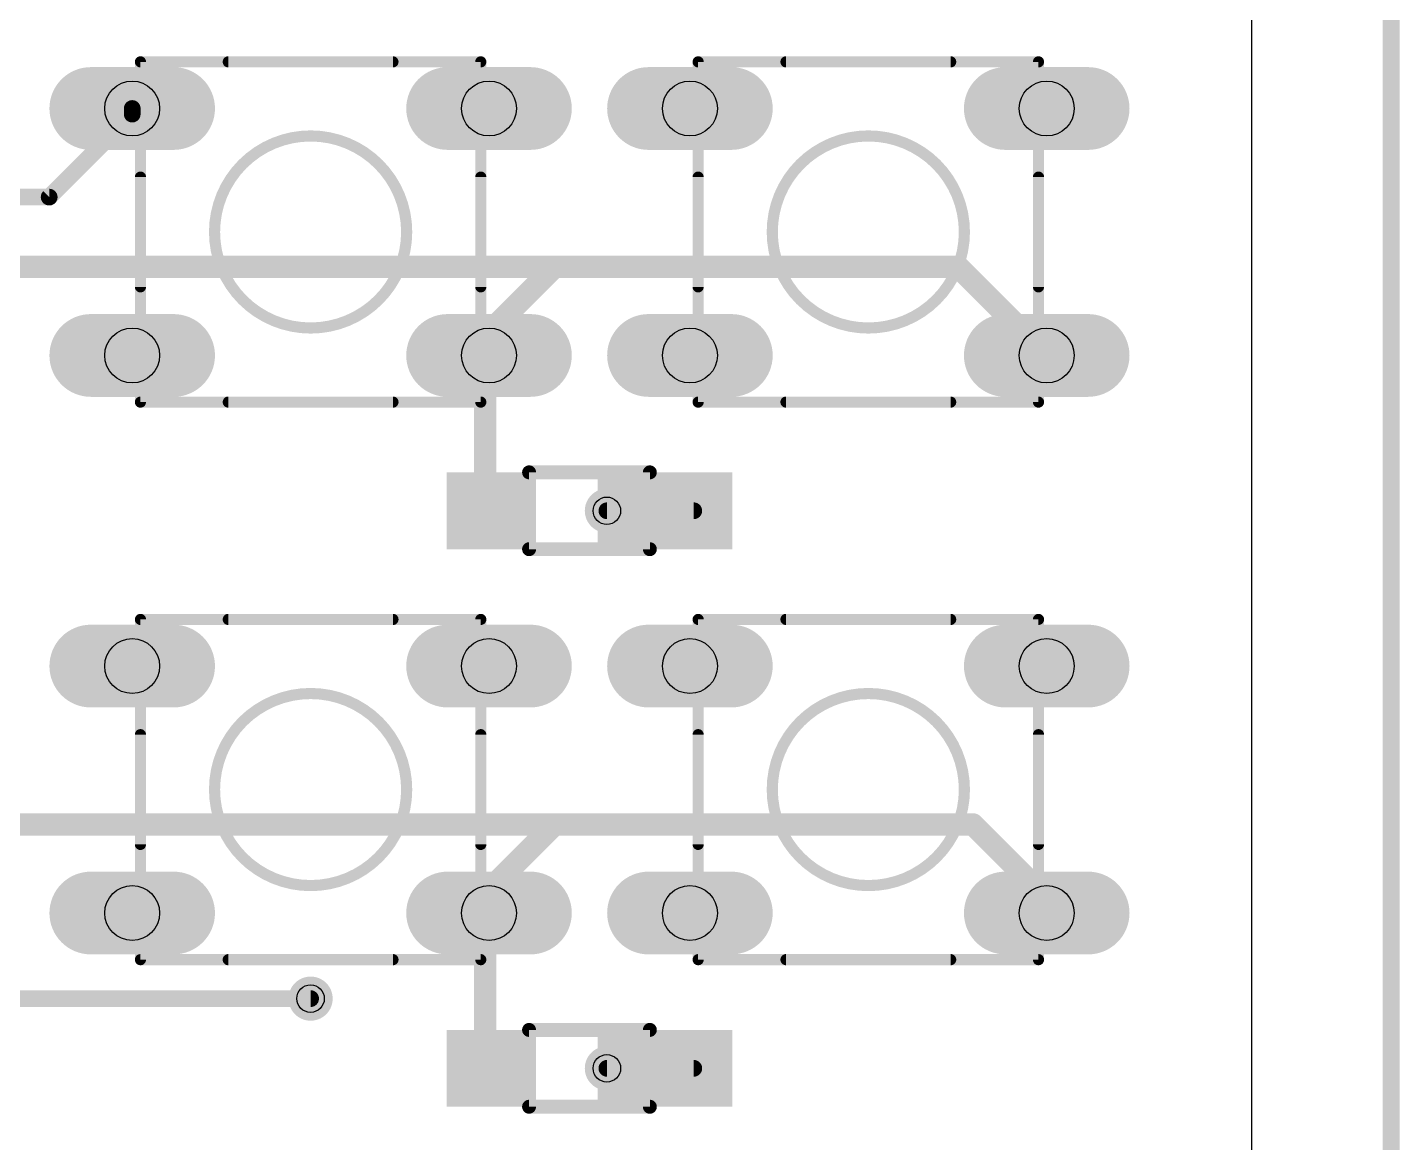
# Model space of a CAD drawing. Extents: x -8 to 108, y -2 to 140.
# Drawn here: x 83.11 to 108.1, y 35.79 to 56.11 of the extents above; entities that cross this region are included whole.
import ezdxf

# ---------------------------------------------------------------- set-up
doc = ezdxf.new("R2010")
doc.units = 0
for name, color, linetype in [('1', 22, 'CONTINUOUS'), ('17', 82, 'CONTINUOUS'), ('18', 82, 'CONTINUOUS'), ('20', 7, 'CONTINUOUS'), ('21', 253, 'CONTINUOUS'), ('44', 253, 'CONTINUOUS'), ('51', 253, 'CONTINUOUS')]:
    doc.layers.add(name, color=color, linetype=linetype)

# ---------------------------------------------------------------- blocks, each defined once
blk = doc.blocks.new('RECT')
blk.add_solid([(-0.5, -0.5), (0.5, -0.5), (-0.5, 0.5), (0.5, 0.5)])
blk = doc.blocks.new('LONGP100')
at = {"const_width": 1}
blk.add_lwpolyline([(-0.5, 0), (0.5, 0)], dxfattribs=at)
at = {"const_width": 0.5}
for points in [[(-0.5, 0.25, 1), (-0.5, -0.25)], [(0.5, -0.25, 1), (0.5, 0.25)]]:
    blk.add_lwpolyline(points, format="xyb", dxfattribs=at)
blk = doc.blocks.new('ROUNDV')
at = {"const_width": 0.5}
blk.add_lwpolyline([(0, -0.25, 1), (0, 0.25, 1), (0, -0.25)], format="xyb", dxfattribs=at)

msp = doc.modelspace()

# ---------------------------------------------------------------- linework, layer by layer
at = {"layer": '1'}
for points, const_width in [([(107.95, 140.335), (107.95, -2.2225)], 0.3048), ([(85.015, 54.6375), (85.015, 54.535)], 0.3048), ([(85.015, 54.535), (83.5025, 53.0225)], 0.3048), ([(83.5025, 53.0225), (15.51, 53.0225)], 0.3048), ([(82.55, 51.7525), (92.71, 51.7525)], 0.4064), ([(91.515, 50.5575), (92.71, 51.7525)], 0.4064), ([(92.71, 51.7525), (100.06, 51.7525)], 0.4064), ([(100.06, 51.7525), (101.675, 50.1375)], 0.4064), ([(91.515, 50.1375), (91.515, 50.5575)], 0.4064), ([(91.445, 50.0675), (91.515, 50.1375)], 0.4064), ([(91.445, 47.3075), (91.445, 50.0675)], 0.4064), ([(95.245, 47.3075), (93.6625, 47.3075)], 0.3048), ([(92.71, 41.5925), (82.55, 41.5925)], 0.4064), ([(91.515, 40.3975), (92.71, 41.5925)], 0.4064), ([(100.33, 41.5925), (92.71, 41.5925)], 0.4064), ([(101.675, 40.2475), (100.33, 41.5925)], 0.4064), ([(91.515, 39.9775), (91.515, 40.3975)], 0.4064), ([(101.675, 39.9775), (101.675, 40.2475)], 0.4064), ([(91.445, 39.9075), (91.515, 39.9775)], 0.4064), ([(91.445, 37.1475), (91.445, 39.9075)], 0.4064), ([(56.515, 38.4175), (88.265, 38.4175)], 0.3048), ([(95.245, 37.1475), (93.6625, 37.1475)], 0.3048)]:
    msp.add_lwpolyline(points, dxfattribs=dict(at, const_width=const_width))
for points, const_width in [([(85.0912, 54.6375, 1), (84.9388, 54.6375)], 0.1524), ([(84.9388, 54.535, 1), (85.0912, 54.535)], 0.1524), ([(85.0689, 54.4811, 1), (84.9611, 54.5889)], 0.1524), ([(83.4486, 53.0764, 1), (83.5564, 52.9686)], 0.1524), ([(83.5025, 52.9463, 1), (83.5025, 53.0987)], 0.1524), ([(92.71, 51.8541, 1), (92.71, 51.6509)], 0.2032), ([(92.7818, 51.6807, 1), (92.6382, 51.8243)], 0.2032), ([(92.71, 51.6509, 1), (92.71, 51.8541)], 0.2032), ([(100.1318, 51.8243, 1), (99.9882, 51.6807)], 0.2032), ([(100.06, 51.6509, 1), (100.06, 51.8541)], 0.2032), ([(91.6166, 50.5575, 1), (91.4134, 50.5575)], 0.2032), ([(91.4432, 50.6293, 1), (91.5868, 50.4857)], 0.2032), ([(91.5466, 50.0675, 1), (91.3434, 50.0675)], 0.2032), ([(91.5868, 50.0657, 1), (91.4432, 50.2093)], 0.2032), ([(101.6032, 50.0657, 1), (101.7468, 50.2093)], 0.2032), ([(91.3732, 50.1393, 1), (91.5168, 49.9957)], 0.2032), ([(91.4134, 50.1375, 1), (91.6166, 50.1375)], 0.2032), ([(91.3434, 47.3075, 1), (91.5466, 47.3075)], 0.2032), ([(93.6625, 47.3837, 1), (93.6625, 47.2313)], 0.1524), ([(95.245, 47.2313, 1), (95.245, 47.3837)], 0.1524), ([(92.71, 41.6941, 1), (92.71, 41.4909)], 0.2032), ([(92.7818, 41.5207, 1), (92.6382, 41.6643)], 0.2032), ([(92.71, 41.4909, 1), (92.71, 41.6941)], 0.2032), ([(100.4018, 41.6643, 1), (100.2582, 41.5207)], 0.2032), ([(100.33, 41.4909, 1), (100.33, 41.6941)], 0.2032), ([(91.6166, 40.3975, 1), (91.4134, 40.3975)], 0.2032), ([(91.4432, 40.4693, 1), (91.5868, 40.3257)], 0.2032), ([(101.7766, 40.2475, 1), (101.5734, 40.2475)], 0.2032), ([(101.6032, 40.1757, 1), (101.7468, 40.3193)], 0.2032), ([(91.5466, 39.9075, 1), (91.3434, 39.9075)], 0.2032), ([(91.3732, 39.9793, 1), (91.5168, 39.8357)], 0.2032), ([(91.4134, 39.9775, 1), (91.6166, 39.9775)], 0.2032), ([(91.5868, 39.9057, 1), (91.4432, 40.0493)], 0.2032), ([(101.5734, 39.9775, 1), (101.7766, 39.9775)], 0.2032), ([(88.265, 38.3413, 1), (88.265, 38.4937)], 0.1524), ([(91.3434, 37.1475, 1), (91.5466, 37.1475)], 0.2032), ([(93.6625, 37.2237, 1), (93.6625, 37.0713)], 0.1524), ([(95.245, 37.0713, 1), (95.245, 37.2237)], 0.1524)]:
    msp.add_lwpolyline(points, format="xyb", dxfattribs=dict(at, const_width=const_width))
at = {"layer": '20'}
msp.add_line((105.41, 0), (105.41, 138.43), dxfattribs=at)
at = {"layer": '21', "const_width": 0.2032}
for points in [[(89.765, 55.4875), (86.765, 55.4875)], [(99.925, 55.4875), (96.925, 55.4875)], [(85.165, 51.3875), (85.165, 53.3875)], [(91.365, 51.3875), (91.365, 53.3875)], [(95.325, 51.3875), (95.325, 53.3875)], [(101.525, 51.3875), (101.525, 53.3875)], [(89.765, 49.2875), (86.765, 49.2875)], [(99.925, 49.2875), (96.925, 49.2875)], [(89.765, 45.3275), (86.765, 45.3275)], [(99.925, 45.3275), (96.925, 45.3275)], [(85.165, 41.2275), (85.165, 43.2275)], [(91.365, 41.2275), (91.365, 43.2275)], [(95.325, 41.2275), (95.325, 43.2275)], [(101.525, 41.2275), (101.525, 43.2275)], [(89.765, 39.1275), (86.765, 39.1275)], [(99.925, 39.1275), (96.925, 39.1275)]]:
    msp.add_lwpolyline(points, dxfattribs=at)
at = {"layer": '21'}
for points, const_width in [([(86.765, 55.5383, 1), (86.765, 55.4367)], 0.1016), ([(89.765, 55.4367, 1), (89.765, 55.5383)], 0.1016), ([(96.925, 55.5383, 1), (96.925, 55.4367)], 0.1016), ([(99.925, 55.4367, 1), (99.925, 55.5383)], 0.1016), ([(88.265, 50.6375, 1), (88.265, 54.1375, 1), (88.265, 50.6375)], 0.2032), ([(98.425, 50.6375, 1), (98.425, 54.1375, 1), (98.425, 50.6375)], 0.2032), ([(85.2158, 53.3875, 1), (85.1142, 53.3875)], 0.1016), ([(91.4158, 53.3875, 1), (91.3142, 53.3875)], 0.1016), ([(95.3758, 53.3875, 1), (95.2742, 53.3875)], 0.1016), ([(101.5758, 53.3875, 1), (101.4742, 53.3875)], 0.1016), ([(85.1142, 51.3875, 1), (85.2158, 51.3875)], 0.1016), ([(91.3142, 51.3875, 1), (91.4158, 51.3875)], 0.1016), ([(95.2742, 51.3875, 1), (95.3758, 51.3875)], 0.1016), ([(101.4742, 51.3875, 1), (101.5758, 51.3875)], 0.1016), ([(86.765, 49.3383, 1), (86.765, 49.2367)], 0.1016), ([(89.765, 49.2367, 1), (89.765, 49.3383)], 0.1016), ([(96.925, 49.3383, 1), (96.925, 49.2367)], 0.1016), ([(99.925, 49.2367, 1), (99.925, 49.3383)], 0.1016), ([(86.765, 45.3783, 1), (86.765, 45.2767)], 0.1016), ([(89.765, 45.2767, 1), (89.765, 45.3783)], 0.1016), ([(96.925, 45.3783, 1), (96.925, 45.2767)], 0.1016), ([(99.925, 45.2767, 1), (99.925, 45.3783)], 0.1016), ([(88.265, 40.4775, 1), (88.265, 43.9775, 1), (88.265, 40.4775)], 0.2032), ([(98.425, 40.4775, 1), (98.425, 43.9775, 1), (98.425, 40.4775)], 0.2032), ([(85.2158, 43.2275, 1), (85.1142, 43.2275)], 0.1016), ([(91.4158, 43.2275, 1), (91.3142, 43.2275)], 0.1016), ([(95.3758, 43.2275, 1), (95.2742, 43.2275)], 0.1016), ([(101.5758, 43.2275, 1), (101.4742, 43.2275)], 0.1016), ([(85.1142, 41.2275, 1), (85.2158, 41.2275)], 0.1016), ([(91.3142, 41.2275, 1), (91.4158, 41.2275)], 0.1016), ([(95.2742, 41.2275, 1), (95.3758, 41.2275)], 0.1016), ([(101.4742, 41.2275, 1), (101.5758, 41.2275)], 0.1016), ([(86.765, 39.1783, 1), (86.765, 39.0767)], 0.1016), ([(89.765, 39.0767, 1), (89.765, 39.1783)], 0.1016), ([(96.925, 39.1783, 1), (96.925, 39.0767)], 0.1016), ([(99.925, 39.0767, 1), (99.925, 39.1783)], 0.1016)]:
    msp.add_lwpolyline(points, format="xyb", dxfattribs=dict(at, const_width=const_width))
at = {"layer": '44'}
for centre, radius in [((85.015, 54.6375), 0.5), ((91.515, 54.6375), 0.5), ((95.175, 54.6375), 0.5), ((101.675, 54.6375), 0.5), ((85.015, 50.1375), 0.5), ((91.515, 50.1375), 0.5), ((95.175, 50.1375), 0.5), ((101.675, 50.1375), 0.5), ((93.6625, 47.3075), 0.25), ((85.015, 44.4775), 0.5), ((91.515, 44.4775), 0.5), ((95.175, 44.4775), 0.5), ((101.675, 44.4775), 0.5), ((85.015, 39.9775), 0.5), ((91.515, 39.9775), 0.5), ((95.175, 39.9775), 0.5), ((101.675, 39.9775), 0.5), ((88.265, 38.4175), 0.25), ((93.6625, 37.1475), 0.25)]:
    msp.add_circle(centre, radius, dxfattribs=at)
at = {"layer": '51'}
for points, const_width in [([(85.165, 55.4875), (91.365, 55.4875)], 0.2032), ([(85.165, 49.2875), (85.165, 55.4875)], 0.2032), ([(91.365, 55.4875), (91.365, 49.2875)], 0.2032), ([(95.325, 55.4875), (101.525, 55.4875)], 0.2032), ([(95.325, 49.2875), (95.325, 55.4875)], 0.2032), ([(101.525, 55.4875), (101.525, 49.2875)], 0.2032), ([(91.365, 49.2875), (85.165, 49.2875)], 0.2032), ([(101.525, 49.2875), (95.325, 49.2875)], 0.2032), ([(92.245, 46.6075), (92.245, 48.0075)], 0.254), ([(92.245, 48.0075), (94.445, 48.0075)], 0.254), ([(94.445, 48.0075), (94.445, 46.6075)], 0.254), ([(94.445, 46.6075), (92.245, 46.6075)], 0.254), ([(85.165, 45.3275), (91.365, 45.3275)], 0.2032), ([(85.165, 39.1275), (85.165, 45.3275)], 0.2032), ([(91.365, 45.3275), (91.365, 39.1275)], 0.2032), ([(95.325, 45.3275), (101.525, 45.3275)], 0.2032), ([(95.325, 39.1275), (95.325, 45.3275)], 0.2032), ([(101.525, 45.3275), (101.525, 39.1275)], 0.2032), ([(91.365, 39.1275), (85.165, 39.1275)], 0.2032), ([(101.525, 39.1275), (95.325, 39.1275)], 0.2032), ([(92.245, 36.4475), (92.245, 37.8475)], 0.254), ([(92.245, 37.8475), (94.445, 37.8475)], 0.254), ([(94.445, 37.8475), (94.445, 36.4475)], 0.254), ([(94.445, 36.4475), (92.245, 36.4475)], 0.254)]:
    msp.add_lwpolyline(points, dxfattribs=dict(at, const_width=const_width))
for points, const_width in [([(85.165, 55.5383, 1), (85.165, 55.4367)], 0.1016), ([(85.2158, 55.4875, 1), (85.1142, 55.4875)], 0.1016), ([(91.4158, 55.4875, 1), (91.3142, 55.4875)], 0.1016), ([(91.365, 55.4367, 1), (91.365, 55.5383)], 0.1016), ([(95.325, 55.5383, 1), (95.325, 55.4367)], 0.1016), ([(95.3758, 55.4875, 1), (95.2742, 55.4875)], 0.1016), ([(101.5758, 55.4875, 1), (101.4742, 55.4875)], 0.1016), ([(101.525, 55.4367, 1), (101.525, 55.5383)], 0.1016), ([(88.265, 50.6375, 1), (88.265, 54.1375, 1), (88.265, 50.6375)], 0.2032), ([(98.425, 50.6375, 1), (98.425, 54.1375, 1), (98.425, 50.6375)], 0.2032), ([(85.165, 49.3383, 1), (85.165, 49.2367)], 0.1016), ([(85.1142, 49.2875, 1), (85.2158, 49.2875)], 0.1016), ([(91.3142, 49.2875, 1), (91.4158, 49.2875)], 0.1016), ([(91.365, 49.2367, 1), (91.365, 49.3383)], 0.1016), ([(95.325, 49.3383, 1), (95.325, 49.2367)], 0.1016), ([(95.2742, 49.2875, 1), (95.3758, 49.2875)], 0.1016), ([(101.4742, 49.2875, 1), (101.5758, 49.2875)], 0.1016), ([(101.525, 49.2367, 1), (101.525, 49.3383)], 0.1016), ([(92.3085, 48.0075, 1), (92.1815, 48.0075)], 0.127), ([(92.245, 48.071, 1), (92.245, 47.944)], 0.127), ([(94.5085, 48.0075, 1), (94.3815, 48.0075)], 0.127), ([(94.445, 47.944, 1), (94.445, 48.071)], 0.127), ([(92.245, 46.671, 1), (92.245, 46.544)], 0.127), ([(92.1815, 46.6075, 1), (92.3085, 46.6075)], 0.127), ([(94.3815, 46.6075, 1), (94.5085, 46.6075)], 0.127), ([(94.445, 46.544, 1), (94.445, 46.671)], 0.127), ([(85.165, 45.3783, 1), (85.165, 45.2767)], 0.1016), ([(85.2158, 45.3275, 1), (85.1142, 45.3275)], 0.1016), ([(91.4158, 45.3275, 1), (91.3142, 45.3275)], 0.1016), ([(91.365, 45.2767, 1), (91.365, 45.3783)], 0.1016), ([(95.325, 45.3783, 1), (95.325, 45.2767)], 0.1016), ([(95.3758, 45.3275, 1), (95.2742, 45.3275)], 0.1016), ([(101.5758, 45.3275, 1), (101.4742, 45.3275)], 0.1016), ([(101.525, 45.2767, 1), (101.525, 45.3783)], 0.1016), ([(88.265, 40.4775, 1), (88.265, 43.9775, 1), (88.265, 40.4775)], 0.2032), ([(98.425, 40.4775, 1), (98.425, 43.9775, 1), (98.425, 40.4775)], 0.2032), ([(85.165, 39.1783, 1), (85.165, 39.0767)], 0.1016), ([(85.1142, 39.1275, 1), (85.2158, 39.1275)], 0.1016), ([(91.3142, 39.1275, 1), (91.4158, 39.1275)], 0.1016), ([(91.365, 39.0767, 1), (91.365, 39.1783)], 0.1016), ([(95.325, 39.1783, 1), (95.325, 39.0767)], 0.1016), ([(95.2742, 39.1275, 1), (95.3758, 39.1275)], 0.1016), ([(101.4742, 39.1275, 1), (101.5758, 39.1275)], 0.1016), ([(101.525, 39.0767, 1), (101.525, 39.1783)], 0.1016), ([(92.3085, 37.8475, 1), (92.1815, 37.8475)], 0.127), ([(92.245, 37.911, 1), (92.245, 37.784)], 0.127), ([(94.5085, 37.8475, 1), (94.3815, 37.8475)], 0.127), ([(94.445, 37.784, 1), (94.445, 37.911)], 0.127), ([(92.245, 36.511, 1), (92.245, 36.384)], 0.127), ([(92.1815, 36.4475, 1), (92.3085, 36.4475)], 0.127), ([(94.3815, 36.4475, 1), (94.5085, 36.4475)], 0.127), ([(94.445, 36.384, 1), (94.445, 36.511)], 0.127)]:
    msp.add_lwpolyline(points, format="xyb", dxfattribs=dict(at, const_width=const_width))

# ---------------------------------------------------------------- block references
at = {"layer": '1', "xscale": 1.4, "yscale": 1.4, "rotation": 180}
for p in [(91.445, 47.3075), (95.245, 47.3075), (91.445, 37.1475), (95.245, 37.1475)]:
    msp.add_blockref('RECT', p, dxfattribs=at)
at = {"layer": '17', "xscale": 1.508, "yscale": 1.508}
for p in [(85.015, 54.6375), (91.515, 54.6375), (95.175, 54.6375), (101.675, 54.6375), (85.015, 50.1375), (91.515, 50.1375), (95.175, 50.1375), (101.675, 50.1375), (85.015, 44.4775), (91.515, 44.4775), (95.175, 44.4775), (101.675, 44.4775), (85.015, 39.9775), (91.515, 39.9775), (95.175, 39.9775), (101.675, 39.9775)]:
    msp.add_blockref('LONGP100', p, dxfattribs=at)
at = {"layer": '18', "xscale": 0.8048, "yscale": 0.8048}
for p in [(93.6625, 47.3075), (88.265, 38.4175), (93.6625, 37.1475)]:
    msp.add_blockref('ROUNDV', p, dxfattribs=at)
at = {"layer": '51', "rotation": 180}
for p, xscale, yscale in [((91.77, 47.3325), 0.75, 0.85), ((93.945, 47.2825), 0.9, 1.35), ((94.92, 47.3325), 0.75, 0.85), ((93.945, 37.1225), 0.9, 1.35), ((91.77, 37.1725), 0.75, 0.85), ((94.92, 37.1725), 0.75, 0.85)]:
    msp.add_blockref('RECT', p, dxfattribs=dict(at, xscale=xscale, yscale=yscale))

doc.saveas('drawing.dxf')
